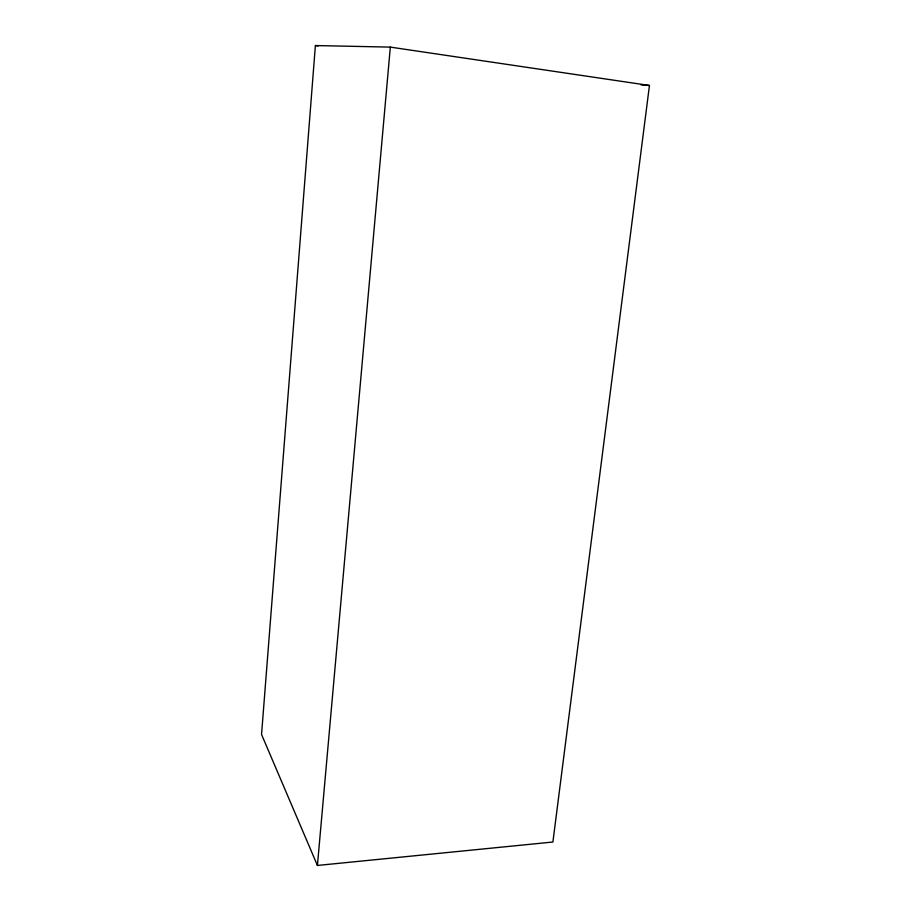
<?xml version="1.0" encoding="UTF-8"?>
<svg xmlns="http://www.w3.org/2000/svg" width="911" height="911" viewBox="0 0 911 911"><rect width="100%" height="100%" fill="white"/><g stroke="black" fill="none" stroke-linecap="round" stroke-linejoin="round"><path stroke-width="1.37" d="M315.388 45.55L261.548 734.471L317.415 865.45L552.897 842.026L649.452 85.475L390.329 47.11L315.388 45.55L318.201 45.96M317.415 865.45L390.329 47.11M641.014 84.894L649.452 85.475"/></g></svg>
